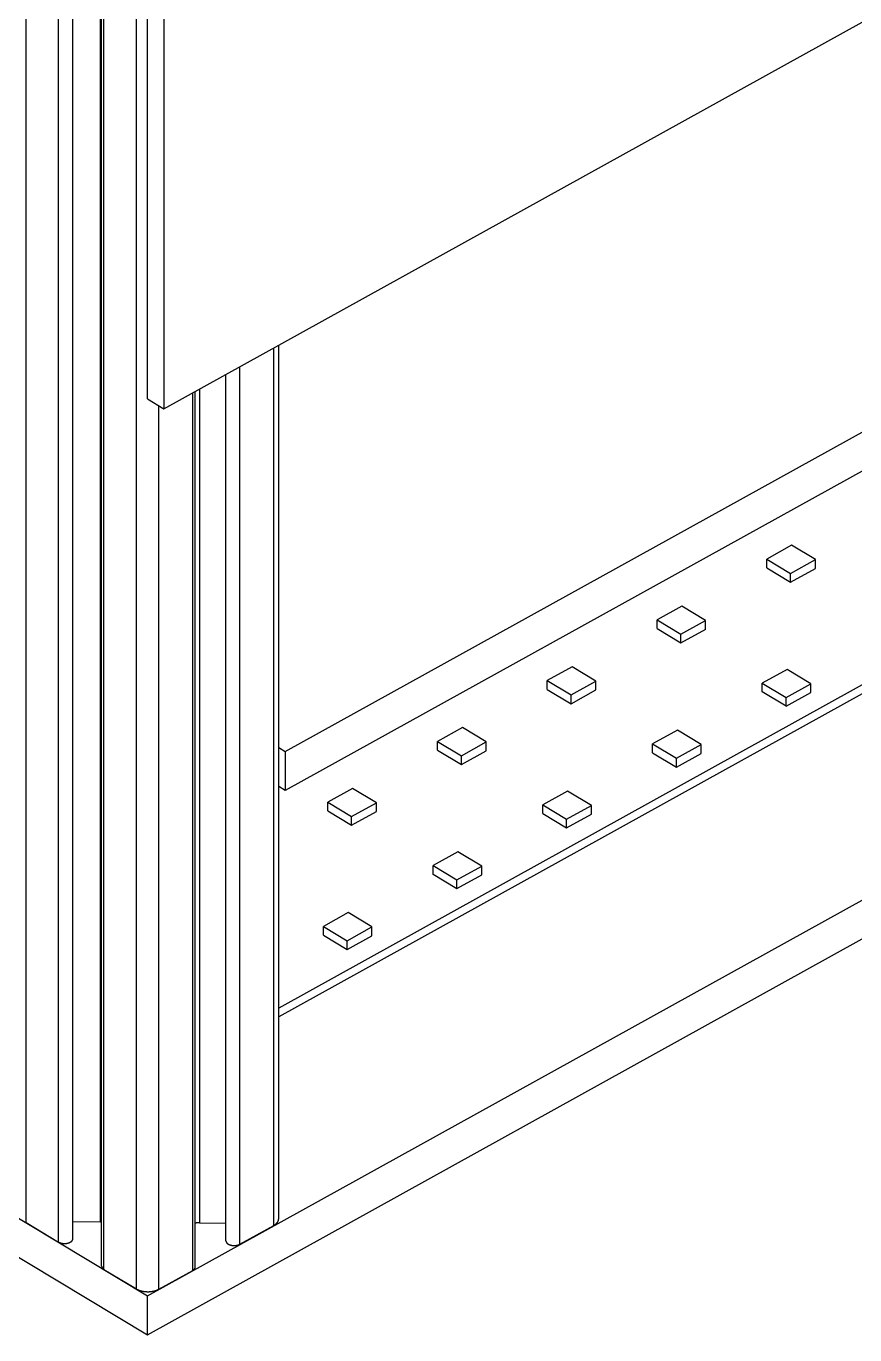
# Model space of a CAD drawing. Extents: x 2.5 to 24.6, y 0.9 to 36.2.
# Drawn here: x 15.53 to 19.87, y 0.92 to 7.77 of the extents above; entities that cross this region are included whole.
import ezdxf

# ---------------------------------------------------------------- set-up
doc = ezdxf.new("R2010")
doc.units = 0
doc.layers.get('0').update_dxf_attribs({"linetype": 'CONTINUOUS'})
doc.layers.add('RAILS', color=254, linetype='CONTINUOUS')

# ---------------------------------------------------------------- blocks, each defined once
blk = doc.blocks.new('A$C41153C96')
at = {"color": 0, "linetype": 'CONTINUOUS', "extrusion": (1e-16, 0.816497, 0.57735)}
for p, q in [((8.7102, -5.037), (8.7102, 14.3548)), ((9.099, -5.0329), (9.099, 14.3589)), ((8.8801, -5.1392), (8.8801, 14.2525)), ((8.955, -5.1219), (8.955, 14.2699)), ((9.1054, -5.2648), (9.1054, 14.127)), ((9.1175, -5.2822), (9.1175, 14.1096)), ((9.2875, -5.3845), (9.2875, 14.0073)), ((9.3449, -0.726), (9.3449, 13.9709)), ((9.4314, 13.9188), (9.4314, -0.7781)), ((9.4314, -0.7781), (17.7309, 3.8179)), ((10.0666, -2.5718), (16.9227, 1.2249)), ((16.9227, 1.0208), (10.0666, -2.7759)), ((0, 0.2041), (9.3449, -5.4209)), ((0, 0), (9.3449, -5.625)), ((10.0067, -5.0526), (10.0067, -0.4596)), ((10.0323, -5.018), (10.0323, -0.4454)), ((16.2648, -0.463), (10.0323, -3.9143)), ((16.2648, -0.5089), (10.0323, -3.9603)), ((9.7559, -5.1325), (9.7559, -0.5984)), ((9.8295, -5.1507), (9.8295, -0.5577)), ((9.6185, -0.6745), (9.6185, -5.0391)), ((9.3449, -0.726), (9.4314, -0.7781)), ((9.582, -5.2878), (9.582, -0.6947)), ((9.5954, -5.2696), (9.5954, -0.6873)), ((9.4048, -5.3859), (9.4048, -0.7621)), ((9.3449, -5.4209), (17.6444, -0.8249)), ((9.3449, -5.625), (17.6444, -1.029)), ((12.7178, -1.4923), (12.5879, -1.5643)), ((12.8424, -1.5673), (12.7178, -1.4923)), ((12.5879, -1.5643), (12.7125, -1.6393)), ((12.5879, -1.6102), (12.5879, -1.5643)), ((12.7125, -1.6393), (12.8424, -1.5673)), ((12.8424, -1.6133), (12.8424, -1.5673)), ((12.7125, -1.6852), (12.7125, -1.6393)), ((12.1432, -1.8105), (12.0133, -1.8824)), ((12.2678, -1.8855), (12.1432, -1.8105)), ((12.0133, -1.8824), (12.1379, -1.9574)), ((12.0133, -1.9284), (12.0133, -1.8824)), ((12.1379, -1.9574), (12.2678, -1.8855)), ((12.2678, -1.9314), (12.2678, -1.8855)), ((12.1379, -2.0034), (12.1379, -1.9574)), ((11.5686, -2.1287), (11.4387, -2.2006)), ((11.6932, -2.2037), (11.5686, -2.1287)), ((12.6943, -2.1422), (12.5644, -2.2142)), ((12.8189, -2.2172), (12.6943, -2.1422)), ((11.4387, -2.2006), (11.5633, -2.2756)), ((11.4387, -2.2466), (11.4387, -2.2006)), ((11.5633, -2.2756), (11.6932, -2.2037)), ((11.6932, -2.2496), (11.6932, -2.2037)), ((12.5644, -2.2142), (12.689, -2.2892)), ((12.5644, -2.2601), (12.5644, -2.2142)), ((12.689, -2.2892), (12.8189, -2.2172)), ((12.8189, -2.2632), (12.8189, -2.2172)), ((11.5633, -2.3216), (11.5633, -2.2756)), ((12.689, -2.3351), (12.689, -2.2892)), ((10.9941, -2.4469), (10.8642, -2.5188)), ((11.1187, -2.5219), (10.9941, -2.4469)), ((12.1198, -2.4604), (11.9899, -2.5324)), ((12.2444, -2.5354), (12.1198, -2.4604)), ((10.8642, -2.5188), (10.9888, -2.5938)), ((10.8642, -2.5647), (10.8642, -2.5188)), ((10.9888, -2.5938), (11.1187, -2.5219)), ((11.1187, -2.5678), (11.1187, -2.5219)), ((11.9899, -2.5324), (12.1144, -2.6074)), ((11.9899, -2.5783), (11.9899, -2.5324)), ((10.0323, -2.5511), (10.0666, -2.5718)), ((10.0666, -2.5718), (10.0666, -2.7759)), ((10.9888, -2.6397), (10.9888, -2.5938)), ((12.1144, -2.6074), (12.2444, -2.5354)), ((12.2444, -2.5814), (12.2444, -2.5354)), ((12.1144, -2.6533), (12.1144, -2.6074)), ((10.0666, -2.7759), (10.0323, -2.7552)), ((10.4195, -2.7651), (10.2896, -2.837)), ((10.5441, -2.8401), (10.4195, -2.7651)), ((11.5452, -2.7786), (11.4153, -2.8505)), ((11.6698, -2.8536), (11.5452, -2.7786)), ((10.2896, -2.837), (10.4142, -2.912)), ((10.2896, -2.8829), (10.2896, -2.837)), ((10.4142, -2.912), (10.5441, -2.8401)), ((10.5441, -2.886), (10.5441, -2.8401)), ((11.4153, -2.8505), (11.5399, -2.9255)), ((11.4153, -2.8965), (11.4153, -2.8505)), ((11.5399, -2.9255), (11.6698, -2.8536)), ((11.6698, -2.8995), (11.6698, -2.8536)), ((10.4142, -2.9579), (10.4142, -2.912)), ((11.5399, -2.9715), (11.5399, -2.9255)), ((10.9706, -3.0968), (10.8407, -3.1687)), ((11.0952, -3.1718), (10.9706, -3.0968)), ((10.8407, -3.1687), (10.9653, -3.2437)), ((10.8407, -3.2147), (10.8407, -3.1687)), ((10.9653, -3.2437), (11.0952, -3.1718)), ((11.0952, -3.2177), (11.0952, -3.1718)), ((10.9653, -3.2897), (10.9653, -3.2437)), ((10.396, -3.415), (10.2661, -3.4869)), ((10.5206, -3.49), (10.396, -3.415)), ((10.2661, -3.4869), (10.3907, -3.5619)), ((10.2661, -3.5328), (10.2661, -3.4869)), ((10.3907, -3.5619), (10.5206, -3.49)), ((10.5206, -3.5359), (10.5206, -3.49)), ((10.3907, -3.6078), (10.3907, -3.5619)), ((8.7102, -5.037), (8.8801, -5.1392)), ((8.955, -5.0311), (9.099, -5.0329)), ((9.6185, -5.0391), (9.7559, -5.0408)), ((9.8295, -5.1507), (10.0067, -5.0526)), ((9.1175, -5.2822), (9.2875, -5.3845)), ((9.4048, -5.3859), (9.582, -5.2878)), ((9.3449, -5.625), (9.3449, -5.4209))]:
    blk.add_line(p, q, dxfattribs=at)
at = {"color": 0, "linetype": 'CONTINUOUS'}
for points in [[(9.1054, -5.033, 0), (9.1054, -5.033, 0), (9.1053, -5.033, 0), (9.1053, -5.033, 0), (9.1052, -5.033, 0), (9.1052, -5.033, 0), (9.1051, -5.033, 0), (9.1051, -5.033, 0), (9.105, -5.033, 0), (9.105, -5.033, 0), (9.1049, -5.033, 0), (9.1049, -5.033, 0), (9.1048, -5.033, 0), (9.1048, -5.033, 0), (9.1047, -5.033, 0), (9.1047, -5.033, 0), (9.1046, -5.033, 0), (9.1046, -5.033, 0), (9.1045, -5.033, 0), (9.1045, -5.033, 0), (9.1044, -5.033, 0), (9.1044, -5.033, 0), (9.1043, -5.033, 0), (9.1043, -5.033, 0), (9.1042, -5.033, 0), (9.1042, -5.033, 0), (9.1041, -5.033, 0), (9.1041, -5.033, 0), (9.104, -5.033, 0), (9.104, -5.033, 0), (9.1039, -5.033, 0), (9.1039, -5.033, 0), (9.1038, -5.033, 0), (9.1038, -5.033, 0), (9.1037, -5.033, 0), (9.1037, -5.033, 0), (9.1036, -5.033, 0), (9.1036, -5.033, 0), (9.1035, -5.033, 0), (9.1035, -5.033, 0), (9.1034, -5.033, 0), (9.1034, -5.033, 0), (9.1033, -5.0329, 0), (9.1033, -5.0329, 0), (9.1032, -5.0329, 0), (9.1032, -5.0329, 0), (9.1031, -5.0329, 0), (9.1031, -5.0329, 0), (9.103, -5.0329, 0), (9.103, -5.0329, 0), (9.1029, -5.0329, 0), (9.1029, -5.0329, 0), (9.1028, -5.0329, 0), (9.1028, -5.0329, 0), (9.1027, -5.0329, 0), (9.1027, -5.0329, 0), (9.1026, -5.0329, 0), (9.1026, -5.0329, 0), (9.1025, -5.0329, 0), (9.1025, -5.0329, 0), (9.1024, -5.0329, 0), (9.1024, -5.0329, 0), (9.1023, -5.0329, 0), (9.1023, -5.0329, 0), (9.1022, -5.0329, 0), (9.1022, -5.0329, 0), (9.1021, -5.0329, 0), (9.1021, -5.0329, 0), (9.102, -5.0329, 0), (9.102, -5.0329, 0), (9.1019, -5.0329, 0), (9.1019, -5.0329, 0), (9.1018, -5.0329, 0), (9.1018, -5.0329, 0), (9.1017, -5.0329, 0), (9.1017, -5.0329, 0), (9.1016, -5.0329, 0), (9.1016, -5.0329, 0), (9.1015, -5.0329, 0), (9.1015, -5.0329, 0), (9.1014, -5.0329, 0), (9.1014, -5.0329, 0), (9.1013, -5.0329, 0), (9.1013, -5.0329, 0), (9.1012, -5.0329, 0), (9.1012, -5.0329, 0), (9.1011, -5.0329, 0), (9.1011, -5.0329, 0), (9.101, -5.0329, 0), (9.101, -5.0329, 0), (9.1009, -5.0329, 0), (9.1009, -5.0329, 0), (9.1008, -5.0329, 0), (9.1008, -5.0329, 0), (9.1007, -5.0329, 0), (9.1007, -5.0329, 0), (9.1006, -5.0329, 0), (9.1006, -5.0329, 0), (9.1005, -5.0329, 0), (9.1005, -5.0329, 0), (9.1004, -5.0329, 0), (9.1004, -5.0329, 0), (9.1003, -5.0329, 0), (9.1003, -5.0329, 0), (9.1002, -5.0329, 0), (9.1002, -5.0329, 0), (9.1001, -5.0329, 0), (9.1001, -5.0329, 0), (9.1, -5.0329, 0), (9.1, -5.0329, 0), (9.0999, -5.0329, 0), (9.0999, -5.0329, 0), (9.0998, -5.0329, 0), (9.0998, -5.0329, 0), (9.0997, -5.0329, 0), (9.0997, -5.0329, 0), (9.0996, -5.0329, 0), (9.0996, -5.0329, 0), (9.0995, -5.0329, 0), (9.0995, -5.0329, 0), (9.0994, -5.0329, 0), (9.0994, -5.0329, 0), (9.0993, -5.0329, 0), (9.0993, -5.0329, 0), (9.0992, -5.0329, 0), (9.0992, -5.0329, 0), (9.0991, -5.0329, 0), (9.0991, -5.0329, 0), (9.099, -5.0329, 0)], [(9.6185, -5.0391, 0), (9.6183, -5.0391, 0), (9.6181, -5.0391, 0), (9.6179, -5.0391, 0), (9.6178, -5.0391, 0), (9.6176, -5.0391, 0), (9.6174, -5.0391, 0), (9.6172, -5.0391, 0), (9.617, -5.0391, 0), (9.6169, -5.0391, 0), (9.6167, -5.0391, 0), (9.6165, -5.0391, 0), (9.6163, -5.0391, 0), (9.6161, -5.0391, 0), (9.6159, -5.0391, 0), (9.6158, -5.0391, 0), (9.6156, -5.0391, 0), (9.6154, -5.0391, 0), (9.6152, -5.0391, 0), (9.615, -5.0391, 0), (9.6149, -5.0391, 0), (9.6147, -5.0391, 0), (9.6145, -5.0391, 0), (9.6143, -5.0391, 0), (9.6141, -5.0391, 0), (9.614, -5.0391, 0), (9.6138, -5.0391, 0), (9.6136, -5.0391, 0), (9.6134, -5.0391, 0), (9.6132, -5.0391, 0), (9.613, -5.0391, 0), (9.6129, -5.0391, 0), (9.6127, -5.0391, 0), (9.6125, -5.0391, 0), (9.6123, -5.0391, 0), (9.6121, -5.0391, 0), (9.612, -5.0391, 0), (9.6118, -5.0391, 0), (9.6116, -5.0391, 0), (9.6114, -5.0391, 0), (9.6112, -5.0392, 0), (9.6111, -5.0392, 0), (9.6109, -5.0392, 0), (9.6107, -5.0392, 0), (9.6105, -5.0392, 0), (9.6103, -5.0392, 0), (9.6102, -5.0392, 0), (9.61, -5.0392, 0), (9.6098, -5.0392, 0), (9.6096, -5.0392, 0), (9.6094, -5.0392, 0), (9.6092, -5.0392, 0), (9.6091, -5.0392, 0), (9.6089, -5.0392, 0), (9.6087, -5.0392, 0), (9.6085, -5.0392, 0), (9.6083, -5.0392, 0), (9.6082, -5.0392, 0), (9.608, -5.0392, 0), (9.6078, -5.0393, 0), (9.6076, -5.0393, 0), (9.6074, -5.0393, 0), (9.6073, -5.0393, 0), (9.6071, -5.0393, 0), (9.6069, -5.0393, 0), (9.6067, -5.0393, 0), (9.6065, -5.0393, 0), (9.6064, -5.0393, 0), (9.6062, -5.0393, 0), (9.606, -5.0393, 0), (9.6058, -5.0393, 0), (9.6056, -5.0393, 0), (9.6054, -5.0393, 0), (9.6053, -5.0394, 0), (9.6051, -5.0394, 0), (9.6049, -5.0394, 0), (9.6047, -5.0394, 0), (9.6045, -5.0394, 0), (9.6044, -5.0394, 0), (9.6042, -5.0394, 0), (9.604, -5.0394, 0), (9.6038, -5.0394, 0), (9.6037, -5.0394, 0), (9.6035, -5.0395, 0), (9.6033, -5.0395, 0), (9.6031, -5.0395, 0), (9.6029, -5.0395, 0), (9.6028, -5.0395, 0), (9.6026, -5.0395, 0), (9.6024, -5.0395, 0), (9.6022, -5.0395, 0), (9.602, -5.0395, 0), (9.6019, -5.0396, 0), (9.6017, -5.0396, 0), (9.6015, -5.0396, 0), (9.6013, -5.0396, 0), (9.6011, -5.0396, 0), (9.6009, -5.0396, 0), (9.6008, -5.0396, 0), (9.6006, -5.0396, 0), (9.6004, -5.0396, 0), (9.6002, -5.0397, 0), (9.6, -5.0397, 0), (9.5999, -5.0397, 0), (9.5997, -5.0397, 0), (9.5995, -5.0397, 0), (9.5993, -5.0397, 0), (9.5991, -5.0397, 0), (9.599, -5.0398, 0), (9.5988, -5.0398, 0), (9.5986, -5.0398, 0), (9.5984, -5.0398, 0), (9.5983, -5.0398, 0), (9.5981, -5.0398, 0), (9.5979, -5.0399, 0), (9.5977, -5.0399, 0), (9.5975, -5.0399, 0), (9.5974, -5.0399, 0), (9.5972, -5.0399, 0), (9.597, -5.0399, 0), (9.5968, -5.0399, 0), (9.5966, -5.04, 0), (9.5965, -5.04, 0), (9.5963, -5.04, 0), (9.5961, -5.04, 0), (9.5959, -5.04, 0), (9.5958, -5.04, 0), (9.5956, -5.0401, 0), (9.5954, -5.0401, 0)], [(10.0067, -5.0526, 0), (10.0071, -5.0523, 0), (10.0075, -5.0521, 0), (10.0078, -5.0519, 0), (10.0082, -5.0517, 0), (10.0086, -5.0515, 0), (10.0089, -5.0513, 0), (10.0093, -5.0511, 0), (10.0097, -5.0508, 0), (10.01, -5.0506, 0), (10.0104, -5.0504, 0), (10.0107, -5.0502, 0), (10.0111, -5.0499, 0), (10.0114, -5.0497, 0), (10.0118, -5.0495, 0), (10.0121, -5.0493, 0), (10.0125, -5.0491, 0), (10.0128, -5.0488, 0), (10.0131, -5.0486, 0), (10.0135, -5.0484, 0), (10.0138, -5.0481, 0), (10.0141, -5.0479, 0), (10.0144, -5.0476, 0), (10.0148, -5.0474, 0), (10.0151, -5.0472, 0), (10.0154, -5.0469, 0), (10.0157, -5.0467, 0), (10.016, -5.0464, 0), (10.0163, -5.0462, 0), (10.0166, -5.046, 0), (10.0169, -5.0457, 0), (10.0172, -5.0455, 0), (10.0175, -5.0452, 0), (10.0178, -5.045, 0), (10.0181, -5.0447, 0), (10.0184, -5.0445, 0), (10.0187, -5.0442, 0), (10.019, -5.044, 0), (10.0193, -5.0437, 0), (10.0196, -5.0434, 0), (10.0198, -5.0432, 0), (10.0201, -5.0429, 0), (10.0204, -5.0427, 0), (10.0206, -5.0424, 0), (10.0209, -5.0422, 0), (10.0212, -5.0419, 0), (10.0214, -5.0416, 0), (10.0217, -5.0414, 0), (10.0219, -5.0411, 0), (10.0222, -5.0408, 0), (10.0224, -5.0406, 0), (10.0227, -5.0403, 0), (10.0229, -5.04, 0), (10.0232, -5.0398, 0), (10.0234, -5.0395, 0), (10.0236, -5.0392, 0), (10.0239, -5.039, 0), (10.0241, -5.0387, 0), (10.0243, -5.0384, 0), (10.0245, -5.0381, 0), (10.0248, -5.0379, 0), (10.025, -5.0376, 0), (10.0252, -5.0373, 0), (10.0254, -5.037, 0), (10.0256, -5.0368, 0), (10.0258, -5.0365, 0), (10.026, -5.0362, 0), (10.0262, -5.0359, 0), (10.0264, -5.0357, 0), (10.0266, -5.0354, 0), (10.0268, -5.0351, 0), (10.027, -5.0348, 0), (10.0272, -5.0345, 0), (10.0273, -5.0343, 0), (10.0275, -5.034, 0), (10.0277, -5.0337, 0), (10.0278, -5.0334, 0), (10.028, -5.0331, 0), (10.0282, -5.0328, 0), (10.0283, -5.0325, 0), (10.0285, -5.0322, 0), (10.0287, -5.032, 0), (10.0288, -5.0317, 0), (10.029, -5.0314, 0), (10.0291, -5.0311, 0), (10.0292, -5.0308, 0), (10.0294, -5.0305, 0), (10.0295, -5.0302, 0), (10.0296, -5.0299, 0), (10.0298, -5.0296, 0), (10.0299, -5.0293, 0), (10.03, -5.029, 0), (10.0301, -5.0287, 0), (10.0303, -5.0285, 0), (10.0304, -5.0282, 0), (10.0305, -5.0279, 0), (10.0306, -5.0276, 0), (10.0307, -5.0273, 0), (10.0308, -5.027, 0), (10.0309, -5.0267, 0), (10.031, -5.0264, 0), (10.0311, -5.0261, 0), (10.0312, -5.0258, 0), (10.0312, -5.0255, 0), (10.0313, -5.0252, 0), (10.0314, -5.0249, 0), (10.0315, -5.0246, 0), (10.0315, -5.0243, 0), (10.0316, -5.024, 0), (10.0317, -5.0237, 0), (10.0317, -5.0234, 0), (10.0318, -5.0231, 0), (10.0318, -5.0228, 0), (10.0319, -5.0225, 0), (10.0319, -5.0222, 0), (10.032, -5.0219, 0), (10.032, -5.0216, 0), (10.0321, -5.0213, 0), (10.0321, -5.021, 0), (10.0321, -5.0207, 0), (10.0322, -5.0204, 0), (10.0322, -5.0201, 0), (10.0322, -5.0198, 0), (10.0322, -5.0195, 0), (10.0322, -5.0192, 0), (10.0322, -5.0189, 0), (10.0323, -5.0186, 0), (10.0323, -5.0183, 0), (10.0323, -5.018, 0)], [(8.8801, -5.1392, 0), (8.8807, -5.1396, 0), (8.8812, -5.1399, 0), (8.8818, -5.1402, 0), (8.8824, -5.1405, 0), (8.883, -5.1409, 0), (8.8836, -5.1411, 0), (8.8843, -5.1414, 0), (8.8849, -5.1417, 0), (8.8856, -5.142, 0), (8.8862, -5.1423, 0), (8.8869, -5.1426, 0), (8.8875, -5.1428, 0), (8.8882, -5.1431, 0), (8.8889, -5.1433, 0), (8.8896, -5.1436, 0), (8.8903, -5.1438, 0), (8.891, -5.144, 0), (8.8917, -5.1442, 0), (8.8924, -5.1444, 0), (8.8932, -5.1446, 0), (8.8939, -5.1448, 0), (8.8947, -5.145, 0), (8.8954, -5.1452, 0), (8.8962, -5.1454, 0), (8.8969, -5.1455, 0), (8.8977, -5.1457, 0), (8.8984, -5.1458, 0), (8.8992, -5.146, 0), (8.9, -5.1461, 0), (8.9008, -5.1462, 0), (8.9016, -5.1463, 0), (8.9023, -5.1464, 0), (8.9031, -5.1465, 0), (8.9039, -5.1466, 0), (8.9047, -5.1467, 0), (8.9055, -5.1467, 0), (8.9063, -5.1468, 0), (8.9071, -5.1468, 0), (8.9079, -5.1469, 0), (8.9087, -5.1469, 0), (8.9095, -5.147, 0), (8.9103, -5.147, 0), (8.9112, -5.147, 0), (8.912, -5.147, 0), (8.9128, -5.147, 0), (8.9136, -5.147, 0), (8.9144, -5.1469, 0), (8.9152, -5.1469, 0), (8.916, -5.1468, 0), (8.9168, -5.1468, 0), (8.9176, -5.1467, 0), (8.9184, -5.1467, 0), (8.9192, -5.1466, 0), (8.92, -5.1465, 0), (8.9208, -5.1464, 0), (8.9216, -5.1463, 0), (8.9223, -5.1462, 0), (8.9231, -5.1461, 0), (8.9239, -5.1459, 0), (8.9247, -5.1458, 0), (8.9254, -5.1456, 0), (8.9262, -5.1455, 0), (8.927, -5.1453, 0), (8.9277, -5.1452, 0), (8.9285, -5.145, 0), (8.9292, -5.1448, 0), (8.9299, -5.1446, 0), (8.9307, -5.1444, 0), (8.9314, -5.1442, 0), (8.9321, -5.144, 0), (8.9328, -5.1437, 0), (8.9335, -5.1435, 0), (8.9342, -5.1433, 0), (8.9349, -5.143, 0), (8.9356, -5.1428, 0), (8.9362, -5.1425, 0), (8.9369, -5.1422, 0), (8.9375, -5.142, 0), (8.9382, -5.1417, 0), (8.9388, -5.1414, 0), (8.9395, -5.1411, 0), (8.9401, -5.1408, 0), (8.9407, -5.1405, 0), (8.9413, -5.1402, 0), (8.9419, -5.1399, 0), (8.9424, -5.1395, 0), (8.943, -5.1392, 0), (8.9435, -5.1388, 0), (8.9441, -5.1385, 0), (8.9446, -5.1382, 0), (8.9451, -5.1378, 0), (8.9456, -5.1374, 0), (8.9461, -5.1371, 0), (8.9466, -5.1367, 0), (8.9471, -5.1363, 0), (8.9475, -5.1359, 0), (8.948, -5.1355, 0), (8.9484, -5.1351, 0), (8.9488, -5.1347, 0), (8.9492, -5.1343, 0), (8.9496, -5.1339, 0), (8.95, -5.1335, 0), (8.9504, -5.1331, 0), (8.9507, -5.1327, 0), (8.9511, -5.1323, 0), (8.9514, -5.1318, 0), (8.9517, -5.1314, 0), (8.952, -5.131, 0), (8.9523, -5.1305, 0), (8.9526, -5.1301, 0), (8.9528, -5.1297, 0), (8.9531, -5.1292, 0), (8.9533, -5.1288, 0), (8.9535, -5.1283, 0), (8.9537, -5.1279, 0), (8.9539, -5.1274, 0), (8.9541, -5.1269, 0), (8.9543, -5.1265, 0), (8.9544, -5.126, 0), (8.9545, -5.1256, 0), (8.9546, -5.1251, 0), (8.9547, -5.1246, 0), (8.9548, -5.1242, 0), (8.9549, -5.1237, 0), (8.9549, -5.1233, 0), (8.955, -5.1228, 0), (8.955, -5.1223, 0), (8.955, -5.1219, 0)], [(9.7559, -5.1326, 0), (9.7559, -5.133, 0), (9.756, -5.1335, 0), (9.756, -5.1339, 0), (9.7561, -5.1344, 0), (9.7561, -5.1348, 0), (9.7562, -5.1353, 0), (9.7563, -5.1357, 0), (9.7564, -5.1362, 0), (9.7565, -5.1367, 0), (9.7567, -5.1371, 0), (9.7568, -5.1376, 0), (9.757, -5.138, 0), (9.7571, -5.1384, 0), (9.7573, -5.1389, 0), (9.7576, -5.1393, 0), (9.7578, -5.1398, 0), (9.758, -5.1402, 0), (9.7583, -5.1406, 0), (9.7585, -5.1411, 0), (9.7588, -5.1415, 0), (9.7591, -5.1419, 0), (9.7594, -5.1424, 0), (9.7597, -5.1428, 0), (9.76, -5.1432, 0), (9.7604, -5.1436, 0), (9.7607, -5.144, 0), (9.7611, -5.1444, 0), (9.7615, -5.1448, 0), (9.7619, -5.1452, 0), (9.7623, -5.1456, 0), (9.7627, -5.146, 0), (9.7631, -5.1464, 0), (9.7636, -5.1468, 0), (9.764, -5.1471, 0), (9.7645, -5.1475, 0), (9.765, -5.1479, 0), (9.7655, -5.1482, 0), (9.766, -5.1486, 0), (9.7665, -5.149, 0), (9.767, -5.1493, 0), (9.7675, -5.1496, 0), (9.7681, -5.15, 0), (9.7686, -5.1503, 0), (9.7692, -5.1506, 0), (9.7698, -5.1509, 0), (9.7704, -5.1512, 0), (9.771, -5.1515, 0), (9.7716, -5.1518, 0), (9.7722, -5.1521, 0), (9.7728, -5.1524, 0), (9.7734, -5.1527, 0), (9.7741, -5.153, 0), (9.7747, -5.1532, 0), (9.7754, -5.1535, 0), (9.776, -5.1537, 0), (9.7767, -5.154, 0), (9.7774, -5.1542, 0), (9.7781, -5.1544, 0), (9.7788, -5.1547, 0), (9.7795, -5.1549, 0), (9.7802, -5.1551, 0), (9.7809, -5.1553, 0), (9.7816, -5.1555, 0), (9.7824, -5.1556, 0), (9.7831, -5.1558, 0), (9.7838, -5.156, 0), (9.7846, -5.1562, 0), (9.7853, -5.1563, 0), (9.7861, -5.1565, 0), (9.7868, -5.1566, 0), (9.7876, -5.1567, 0), (9.7884, -5.1568, 0), (9.7891, -5.157, 0), (9.7899, -5.157, 0), (9.7907, -5.1571, 0), (9.7915, -5.1572, 0), (9.7922, -5.1573, 0), (9.793, -5.1574, 0), (9.7938, -5.1574, 0), (9.7946, -5.1575, 0), (9.7954, -5.1575, 0), (9.7962, -5.1576, 0), (9.797, -5.1576, 0), (9.7978, -5.1576, 0), (9.7986, -5.1577, 0), (9.7994, -5.1577, 0), (9.8002, -5.1577, 0), (9.8009, -5.1577, 0), (9.8017, -5.1576, 0), (9.8025, -5.1576, 0), (9.8033, -5.1576, 0), (9.8041, -5.1575, 0), (9.8049, -5.1575, 0), (9.8057, -5.1574, 0), (9.8065, -5.1573, 0), (9.8072, -5.1573, 0), (9.808, -5.1572, 0), (9.8088, -5.1571, 0), (9.8096, -5.157, 0), (9.8103, -5.1569, 0), (9.8111, -5.1567, 0), (9.8119, -5.1566, 0), (9.8126, -5.1565, 0), (9.8134, -5.1563, 0), (9.8141, -5.1562, 0), (9.8149, -5.156, 0), (9.8156, -5.1559, 0), (9.8164, -5.1557, 0), (9.8171, -5.1555, 0), (9.8178, -5.1553, 0), (9.8185, -5.1551, 0), (9.8192, -5.1549, 0), (9.8199, -5.1547, 0), (9.8206, -5.1545, 0), (9.8213, -5.1543, 0), (9.822, -5.154, 0), (9.8227, -5.1538, 0), (9.8233, -5.1535, 0), (9.824, -5.1533, 0), (9.8247, -5.153, 0), (9.8253, -5.1527, 0), (9.8259, -5.1525, 0), (9.8266, -5.1522, 0), (9.8272, -5.1519, 0), (9.8278, -5.1516, 0), (9.8284, -5.1513, 0), (9.829, -5.151, 0), (9.8295, -5.1507, 0)], [(9.1054, -5.2648, 0), (9.1054, -5.2649, 0), (9.1054, -5.2651, 0), (9.1054, -5.2652, 0), (9.1054, -5.2654, 0), (9.1054, -5.2655, 0), (9.1054, -5.2657, 0), (9.1055, -5.2658, 0), (9.1055, -5.266, 0), (9.1055, -5.2661, 0), (9.1055, -5.2663, 0), (9.1055, -5.2664, 0), (9.1055, -5.2666, 0), (9.1056, -5.2667, 0), (9.1056, -5.2669, 0), (9.1056, -5.267, 0), (9.1056, -5.2672, 0), (9.1057, -5.2673, 0), (9.1057, -5.2675, 0), (9.1057, -5.2676, 0), (9.1057, -5.2678, 0), (9.1058, -5.2679, 0), (9.1058, -5.2681, 0), (9.1058, -5.2682, 0), (9.1059, -5.2684, 0), (9.1059, -5.2685, 0), (9.1059, -5.2687, 0), (9.106, -5.2688, 0), (9.106, -5.269, 0), (9.1061, -5.2691, 0), (9.1061, -5.2693, 0), (9.1062, -5.2694, 0), (9.1062, -5.2695, 0), (9.1063, -5.2697, 0), (9.1063, -5.2698, 0), (9.1064, -5.27, 0), (9.1064, -5.2701, 0), (9.1065, -5.2703, 0), (9.1065, -5.2704, 0), (9.1066, -5.2706, 0), (9.1067, -5.2707, 0), (9.1067, -5.2709, 0), (9.1068, -5.271, 0), (9.1068, -5.2712, 0), (9.1069, -5.2713, 0), (9.107, -5.2714, 0), (9.1071, -5.2716, 0), (9.1071, -5.2717, 0), (9.1072, -5.2719, 0), (9.1073, -5.272, 0), (9.1074, -5.2722, 0), (9.1074, -5.2723, 0), (9.1075, -5.2725, 0), (9.1076, -5.2726, 0), (9.1077, -5.2727, 0), (9.1077, -5.2729, 0), (9.1078, -5.273, 0), (9.1079, -5.2732, 0), (9.108, -5.2733, 0), (9.1081, -5.2735, 0), (9.1082, -5.2736, 0), (9.1083, -5.2737, 0), (9.1084, -5.2739, 0), (9.1085, -5.274, 0), (9.1086, -5.2741, 0), (9.1087, -5.2743, 0), (9.1088, -5.2744, 0), (9.1089, -5.2746, 0), (9.109, -5.2747, 0), (9.1091, -5.2748, 0), (9.1092, -5.275, 0), (9.1093, -5.2751, 0), (9.1094, -5.2752, 0), (9.1095, -5.2754, 0), (9.1096, -5.2755, 0), (9.1097, -5.2757, 0), (9.1098, -5.2758, 0), (9.1099, -5.2759, 0), (9.1101, -5.2761, 0), (9.1102, -5.2762, 0), (9.1103, -5.2763, 0), (9.1104, -5.2765, 0), (9.1105, -5.2766, 0), (9.1107, -5.2767, 0), (9.1108, -5.2769, 0), (9.1109, -5.277, 0), (9.111, -5.2771, 0), (9.1112, -5.2773, 0), (9.1113, -5.2774, 0), (9.1114, -5.2775, 0), (9.1116, -5.2776, 0), (9.1117, -5.2778, 0), (9.1118, -5.2779, 0), (9.112, -5.278, 0), (9.1121, -5.2782, 0), (9.1122, -5.2783, 0), (9.1124, -5.2784, 0), (9.1125, -5.2785, 0), (9.1127, -5.2786, 0), (9.1128, -5.2788, 0), (9.113, -5.2789, 0), (9.1131, -5.279, 0), (9.1133, -5.2791, 0), (9.1134, -5.2793, 0), (9.1136, -5.2794, 0), (9.1137, -5.2795, 0), (9.1139, -5.2796, 0), (9.114, -5.2798, 0), (9.1142, -5.2799, 0), (9.1143, -5.28, 0), (9.1145, -5.2801, 0), (9.1146, -5.2802, 0), (9.1148, -5.2804, 0), (9.115, -5.2805, 0), (9.1151, -5.2806, 0), (9.1153, -5.2807, 0), (9.1155, -5.2808, 0), (9.1156, -5.2809, 0), (9.1158, -5.281, 0), (9.116, -5.2812, 0), (9.1161, -5.2813, 0), (9.1163, -5.2814, 0), (9.1165, -5.2815, 0), (9.1166, -5.2816, 0), (9.1168, -5.2817, 0), (9.117, -5.2818, 0), (9.1172, -5.2819, 0), (9.1174, -5.282, 0), (9.1175, -5.2822, 0)], [(9.582, -5.2877, 0), (9.5822, -5.2876, 0), (9.5824, -5.2875, 0), (9.5826, -5.2874, 0), (9.5828, -5.2873, 0), (9.583, -5.2872, 0), (9.5832, -5.2871, 0), (9.5834, -5.287, 0), (9.5835, -5.2869, 0), (9.5837, -5.2867, 0), (9.5839, -5.2866, 0), (9.5841, -5.2865, 0), (9.5843, -5.2864, 0), (9.5845, -5.2863, 0), (9.5846, -5.2862, 0), (9.5848, -5.286, 0), (9.585, -5.2859, 0), (9.5852, -5.2858, 0), (9.5854, -5.2857, 0), (9.5855, -5.2855, 0), (9.5857, -5.2854, 0), (9.5859, -5.2853, 0), (9.5861, -5.2852, 0), (9.5862, -5.2851, 0), (9.5864, -5.2849, 0), (9.5866, -5.2848, 0), (9.5867, -5.2847, 0), (9.5869, -5.2846, 0), (9.587, -5.2844, 0), (9.5872, -5.2843, 0), (9.5874, -5.2842, 0), (9.5875, -5.284, 0), (9.5877, -5.2839, 0), (9.5878, -5.2838, 0), (9.588, -5.2836, 0), (9.5881, -5.2835, 0), (9.5883, -5.2834, 0), (9.5884, -5.2832, 0), (9.5886, -5.2831, 0), (9.5887, -5.283, 0), (9.5889, -5.2828, 0), (9.589, -5.2827, 0), (9.5892, -5.2826, 0), (9.5893, -5.2824, 0), (9.5894, -5.2823, 0), (9.5896, -5.2822, 0), (9.5897, -5.282, 0), (9.5899, -5.2819, 0), (9.59, -5.2817, 0), (9.5901, -5.2816, 0), (9.5902, -5.2815, 0), (9.5904, -5.2813, 0), (9.5905, -5.2812, 0), (9.5906, -5.2811, 0), (9.5907, -5.2809, 0), (9.5909, -5.2808, 0), (9.591, -5.2806, 0), (9.5911, -5.2805, 0), (9.5912, -5.2804, 0), (9.5914, -5.2802, 0), (9.5915, -5.2801, 0), (9.5916, -5.2799, 0), (9.5917, -5.2798, 0), (9.5918, -5.2796, 0), (9.5919, -5.2795, 0), (9.592, -5.2793, 0), (9.5921, -5.2792, 0), (9.5922, -5.279, 0), (9.5923, -5.2789, 0), (9.5924, -5.2787, 0), (9.5925, -5.2786, 0), (9.5926, -5.2785, 0), (9.5927, -5.2783, 0), (9.5928, -5.2782, 0), (9.5929, -5.278, 0), (9.593, -5.2779, 0), (9.5931, -5.2777, 0), (9.5932, -5.2776, 0), (9.5932, -5.2774, 0), (9.5933, -5.2773, 0), (9.5934, -5.2771, 0), (9.5935, -5.277, 0), (9.5936, -5.2768, 0), (9.5937, -5.2767, 0), (9.5937, -5.2765, 0), (9.5938, -5.2763, 0), (9.5939, -5.2762, 0), (9.5939, -5.276, 0), (9.594, -5.2759, 0), (9.5941, -5.2757, 0), (9.5942, -5.2756, 0), (9.5942, -5.2754, 0), (9.5943, -5.2753, 0), (9.5943, -5.2751, 0), (9.5944, -5.275, 0), (9.5945, -5.2748, 0), (9.5945, -5.2747, 0), (9.5946, -5.2745, 0), (9.5946, -5.2743, 0), (9.5947, -5.2742, 0), (9.5947, -5.274, 0), (9.5948, -5.2739, 0), (9.5948, -5.2737, 0), (9.5948, -5.2736, 0), (9.5949, -5.2734, 0), (9.5949, -5.2732, 0), (9.595, -5.2731, 0), (9.595, -5.2729, 0), (9.595, -5.2728, 0), (9.5951, -5.2726, 0), (9.5951, -5.2725, 0), (9.5951, -5.2723, 0), (9.5952, -5.2721, 0), (9.5952, -5.272, 0), (9.5952, -5.2718, 0), (9.5952, -5.2717, 0), (9.5953, -5.2715, 0), (9.5953, -5.2714, 0), (9.5953, -5.2712, 0), (9.5953, -5.271, 0), (9.5953, -5.2709, 0), (9.5953, -5.2707, 0), (9.5954, -5.2706, 0), (9.5954, -5.2704, 0), (9.5954, -5.2703, 0), (9.5954, -5.2701, 0), (9.5954, -5.2699, 0), (9.5954, -5.2698, 0), (9.5954, -5.2696, 0)], [(9.2875, -5.3845, 0), (9.2882, -5.3849, 0), (9.2889, -5.3853, 0), (9.2896, -5.3857, 0), (9.2904, -5.3861, 0), (9.2911, -5.3865, 0), (9.2919, -5.3869, 0), (9.2926, -5.3873, 0), (9.2934, -5.3877, 0), (9.2942, -5.3881, 0), (9.295, -5.3884, 0), (9.2957, -5.3888, 0), (9.2965, -5.3892, 0), (9.2974, -5.3895, 0), (9.2982, -5.3899, 0), (9.299, -5.3902, 0), (9.2998, -5.3906, 0), (9.3007, -5.3909, 0), (9.3015, -5.3912, 0), (9.3024, -5.3915, 0), (9.3032, -5.3919, 0), (9.3041, -5.3922, 0), (9.305, -5.3925, 0), (9.3058, -5.3928, 0), (9.3067, -5.3931, 0), (9.3076, -5.3933, 0), (9.3085, -5.3936, 0), (9.3094, -5.3939, 0), (9.3103, -5.3942, 0), (9.3112, -5.3944, 0), (9.3122, -5.3947, 0), (9.3131, -5.3949, 0), (9.314, -5.3952, 0), (9.3149, -5.3954, 0), (9.3159, -5.3956, 0), (9.3168, -5.3958, 0), (9.3178, -5.3961, 0), (9.3187, -5.3963, 0), (9.3197, -5.3965, 0), (9.3207, -5.3967, 0), (9.3216, -5.3968, 0), (9.3226, -5.397, 0), (9.3236, -5.3972, 0), (9.3246, -5.3974, 0), (9.3255, -5.3975, 0), (9.3265, -5.3977, 0), (9.3275, -5.3978, 0), (9.3285, -5.3979, 0), (9.3295, -5.3981, 0), (9.3305, -5.3982, 0), (9.3315, -5.3983, 0), (9.3325, -5.3984, 0), (9.3335, -5.3985, 0), (9.3345, -5.3986, 0), (9.3355, -5.3987, 0), (9.3365, -5.3988, 0), (9.3375, -5.3989, 0), (9.3385, -5.3989, 0), (9.3395, -5.399, 0), (9.3406, -5.399, 0), (9.3416, -5.3991, 0), (9.3426, -5.3991, 0), (9.3436, -5.3991, 0), (9.3446, -5.3992, 0), (9.3456, -5.3992, 0), (9.3467, -5.3992, 0), (9.3477, -5.3992, 0), (9.3487, -5.3992, 0), (9.3497, -5.3992, 0), (9.3507, -5.3992, 0), (9.3517, -5.3991, 0), (9.3528, -5.3991, 0), (9.3538, -5.3991, 0), (9.3548, -5.399, 0), (9.3558, -5.399, 0), (9.3568, -5.3989, 0), (9.3578, -5.3988, 0), (9.3589, -5.3987, 0), (9.3598, -5.3987, 0), (9.3609, -5.3986, 0), (9.3619, -5.3985, 0), (9.3629, -5.3984, 0), (9.3639, -5.3982, 0), (9.3649, -5.3981, 0), (9.3659, -5.398, 0), (9.3668, -5.3979, 0), (9.3678, -5.3977, 0), (9.3688, -5.3976, 0), (9.3698, -5.3974, 0), (9.3708, -5.3973, 0), (9.3718, -5.3971, 0), (9.3727, -5.3969, 0), (9.3737, -5.3967, 0), (9.3747, -5.3965, 0), (9.3756, -5.3963, 0), (9.3766, -5.3961, 0), (9.3775, -5.3959, 0), (9.3785, -5.3957, 0), (9.3794, -5.3955, 0), (9.3804, -5.3953, 0), (9.3813, -5.395, 0), (9.3822, -5.3948, 0), (9.3831, -5.3945, 0), (9.3841, -5.3943, 0), (9.385, -5.394, 0), (9.3859, -5.3937, 0), (9.3868, -5.3935, 0), (9.3877, -5.3932, 0), (9.3886, -5.3929, 0), (9.3894, -5.3926, 0), (9.3903, -5.3923, 0), (9.3912, -5.392, 0), (9.392, -5.3917, 0), (9.3929, -5.3914, 0), (9.3937, -5.391, 0), (9.3946, -5.3907, 0), (9.3954, -5.3904, 0), (9.3962, -5.39, 0), (9.3971, -5.3897, 0), (9.3979, -5.3893, 0), (9.3987, -5.389, 0), (9.3995, -5.3886, 0), (9.4003, -5.3882, 0), (9.401, -5.3878, 0), (9.4018, -5.3875, 0), (9.4026, -5.3871, 0), (9.4033, -5.3867, 0), (9.4041, -5.3863, 0), (9.4048, -5.3859, 0)]]:
    blk.add_polyline3d(points, dxfattribs=at)

msp = doc.modelspace()

# ---------------------------------------------------------------- linework, layer by layer
for p, q in [((19.411, 4.9358), (19.5356, 4.8608)), ((19.5356, 4.8608), (19.6655, 4.9328)), ((18.8365, 4.6177), (18.9611, 4.5427)), ((18.9611, 4.5427), (19.091, 4.6146)), ((18.2619, 4.2995), (18.3865, 4.2245)), ((18.3865, 4.2245), (18.5164, 4.2964)), ((19.5122, 4.2109), (19.3876, 4.2859)), ((19.5122, 4.2109), (19.6421, 4.2829)), ((17.6873, 3.9813), (17.8119, 3.9063)), ((17.8119, 3.9063), (17.9418, 3.9782)), ((18.813, 3.9677), (18.9376, 3.8927)), ((18.9376, 3.8927), (19.0675, 3.9647)), ((17.1127, 3.6631), (17.2373, 3.5881)), ((17.2373, 3.5881), (17.3672, 3.66)), ((18.2384, 3.6496), (18.363, 3.5746)), ((18.363, 3.5746), (18.4929, 3.6465)), ((17.6638, 3.3314), (17.7884, 3.2564)), ((17.7884, 3.2564), (17.9183, 3.3283)), ((17.0893, 3.0132), (17.2139, 2.9382)), ((17.2139, 2.9382), (17.3438, 3.0101))]:
    msp.add_line(p, q)

# ---------------------------------------------------------------- block references
at = {"layer": 'RAILS'}
msp.add_blockref('A$C41153C96', (6.8231, 6.546), dxfattribs=at)

doc.saveas('drawing.dxf')
